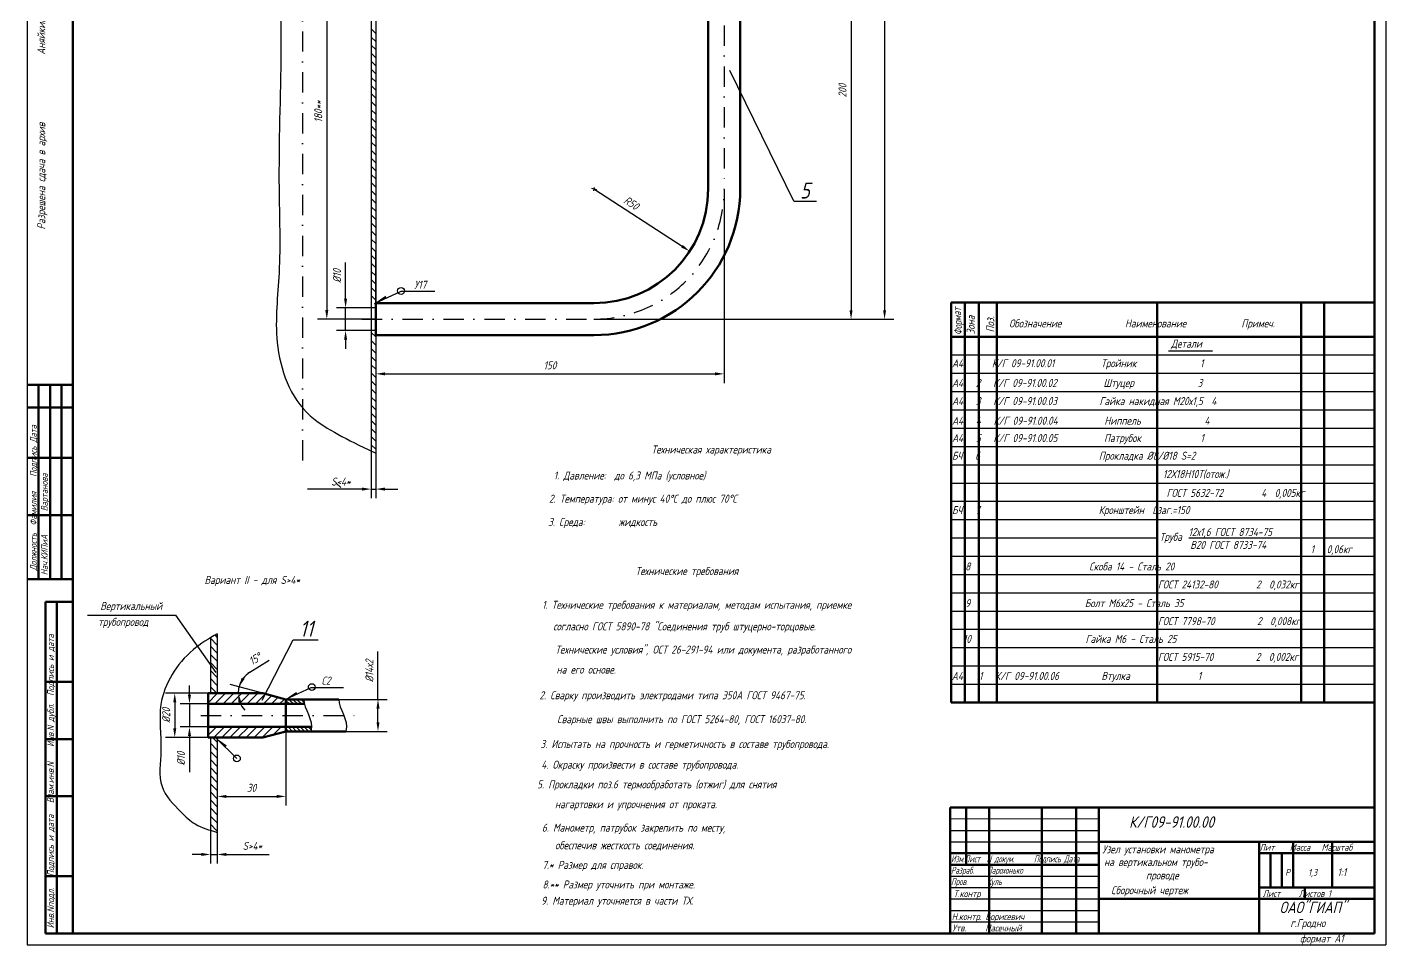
# Model space of a CAD drawing. Header units: inches. Extents: x 0 to 1942, y 0 to 841.
# Drawn here: x 0 to 594, y 0 to 401 of the extents above; entities that cross this region are included whole.
import ezdxf

# ---------------------------------------------------------------- set-up
doc = ezdxf.new("R2010")
doc.units = ezdxf.units.IN
doc.header["$LTSCALE"] = 0.7
doc.header["$MEASUREMENT"] = 0
doc.linetypes.add('DASHDOT', pattern=[25.4, 12.7, -6.35, 0, -6.35])
doc.styles.get("Standard").update_dxf_attribs({"font": 'romand.shx', "width": 0.8, "oblique": 15, "height": 3.5})
doc.dimstyles.get("Standard").update_dxf_attribs({"dimtxt": 3.5, "dimasz": 4, "dimexe": 4, "dimexo": 0, "dimgap": 2, "dimtad": 1, "dimdec": 0, "dimdsep": 46, "dimtxsty": 'Standard', "dimcen": 0.09, "dimadec": 0, "dimazin": 0, "dimtfac": 1, "dimtdec": 0, "dimtmove": 0, "dimatfit": 3, "dimfxl": 0, "dimtolj": 1, "dimtzin": 0, "dimlwd": 25, "dimlwe": 25, "dimarcsym": 0})

# ---------------------------------------------------------------- blocks, each defined once
blk = doc.blocks.new('*D397')
at = {"color": 0, "lineweight": 25}
for p, q in [((139.21, 282.69), (139.21, 298.51)), ((150.39, 278.69), (135.21, 278.69)), ((139.21, 268.69), (139.21, 278.69)), ((150.39, 268.69), (135.21, 268.69)), ((139.21, 264.69), (139.21, 260.69))]:
    blk.add_line(p, q, dxfattribs=at)
for points in [[(138.54, 282.69), (139.87, 282.69), (139.21, 278.69)], [(138.54, 264.69), (139.87, 264.69), (139.21, 268.69)]]:
    blk.add_solid(points, dxfattribs=at)
at = {"layer": 'DEFPOINTS', "color": 0, "lineweight": 25}
for p in [(139.21, 278.69), (150.39, 278.69), (150.39, 268.69)]:
    blk.add_point(p, dxfattribs=at)
at = {"color": 0, "lineweight": 25, "insert": (135.46, 292.6), "char_height": 3.5, "attachment_point": 5, "rotation": 90}
blk.add_mtext('\\A1;%%C10', dxfattribs=at)
blk = doc.blocks.new('*D447')
at = {"color": 0, "lineweight": 25}
for p, q in [((70.96, 109.38), (70.96, 113.38)), ((79.11, 105.38), (66.96, 105.38)), ((70.96, 105.38), (70.96, 95.38)), ((79.11, 95.38), (66.96, 95.38)), ((70.96, 91.38), (70.96, 75.56))]:
    blk.add_line(p, q, dxfattribs=at)
for points in [[(70.29, 109.38), (71.62, 109.38), (70.96, 105.38)], [(70.29, 91.38), (71.62, 91.38), (70.96, 95.38)]]:
    blk.add_solid(points, dxfattribs=at)
at = {"layer": 'DEFPOINTS', "color": 0, "lineweight": 25}
for p in [(79.11, 105.38), (70.96, 95.38), (79.11, 95.38)]:
    blk.add_point(p, dxfattribs=at)
at = {"color": 0, "lineweight": 25, "insert": (67.21, 81.47), "char_height": 3.5, "attachment_point": 5, "rotation": 90}
blk.add_mtext('\\A1;%%C10', dxfattribs=at)
blk = doc.blocks.new('*D448')
at = {"color": 0, "lineweight": 25}
for p, q in [((79.11, 110.05), (60.52, 110.05)), ((64.52, 106.05), (64.52, 94.7)), ((79.11, 90.7), (60.52, 90.7))]:
    blk.add_line(p, q, dxfattribs=at)
for points in [[(63.86, 106.05), (65.19, 106.05), (64.52, 110.05)], [(63.86, 94.7), (65.19, 94.7), (64.52, 90.7)]]:
    blk.add_solid(points, dxfattribs=at)
at = {"layer": 'DEFPOINTS', "color": 0, "lineweight": 25}
for p in [(79.11, 110.05), (64.52, 90.7), (79.11, 90.7)]:
    blk.add_point(p, dxfattribs=at)
at = {"color": 0, "lineweight": 25, "insert": (60.77, 100.38), "char_height": 3.5, "attachment_point": 5, "rotation": 90}
blk.add_mtext('\\A1;%%C20', dxfattribs=at)
blk = doc.blocks.new('*D449')
at = {"color": 0, "lineweight": 25}
for p, q in [((97.39, 119.27), (105.79, 124.46)), ((103.08, 110.05), (88.75, 113.89))]:
    blk.add_line(p, q, dxfattribs=at)
for start, end in [(121.66195, 165), (122.44358, 143.72179), (165, 180), (201.27821, 222.55642)]:
    blk.add_arc((103.08, 110.05), 10.83, start, end, dxfattribs=at)
for points in [[(94.95, 116.18), (93.74, 116.75), (92.61, 112.86)], [(92.33, 106), (93.64, 106.25), (92.24, 110.05)]]:
    blk.add_solid(points, dxfattribs=at)
at = {"layer": 'DEFPOINTS', "color": 0, "lineweight": 25}
for p in [(79.11, 110.05), (92.29, 111), (103.08, 110.05), (103.08, 110.05), (113.08, 107.37)]:
    blk.add_point(p, dxfattribs=at)
at = {"color": 0, "lineweight": 25, "insert": (99.62, 125.06), "char_height": 3.5, "attachment_point": 5, "rotation": 31.66195}
blk.add_mtext('\\A1;15°', dxfattribs=at)
blk = doc.blocks.new('*D450')
at = {"color": 0, "lineweight": 25}
for p, q in [((153.37, 107.38), (153.37, 128.27)), ((136.26, 107.38), (157.37, 107.38)), ((153.37, 97.38), (153.37, 103.38)), ((139.32, 93.38), (157.37, 93.38))]:
    blk.add_line(p, q, dxfattribs=at)
for points in [[(152.71, 103.38), (154.04, 103.38), (153.37, 107.38)], [(152.71, 97.38), (154.04, 97.38), (153.37, 93.38)]]:
    blk.add_solid(points, dxfattribs=at)
at = {"layer": 'DEFPOINTS', "color": 0, "lineweight": 25}
for p in [(136.26, 107.38), (153.37, 107.38), (139.32, 93.38)]:
    blk.add_point(p, dxfattribs=at)
at = {"color": 0, "lineweight": 25, "insert": (149.62, 119.83), "char_height": 3.5, "attachment_point": 5, "rotation": 90}
blk.add_mtext('\\A1;%%C14х2', dxfattribs=at)
blk = doc.blocks.new('*D451')
at = {"color": 0, "lineweight": 25}
for p, q in [((83.11, 89.93), (83.11, 60.92)), ((113.08, 93.38), (113.08, 60.92)), ((87.11, 64.92), (109.08, 64.92))]:
    blk.add_line(p, q, dxfattribs=at)
for points in [[(87.11, 65.58), (87.11, 64.25), (83.11, 64.92)], [(109.08, 65.58), (109.08, 64.25), (113.08, 64.92)]]:
    blk.add_solid(points, dxfattribs=at)
at = {"layer": 'DEFPOINTS', "color": 0, "lineweight": 25}
for p in [(83.11, 89.93), (113.08, 93.38), (113.08, 64.92)]:
    blk.add_point(p, dxfattribs=at)
at = {"color": 0, "lineweight": 25, "insert": (98.09, 68.67), "char_height": 3.5, "attachment_point": 5}
blk.add_mtext('\\A1;30', dxfattribs=at)
blk = doc.blocks.new('*D452')
at = {"color": 0, "lineweight": 25}
for p, q in [((80.11, 50.11), (80.11, 35.53)), ((83.11, 49.2), (83.11, 35.53)), ((76.11, 39.53), (72.11, 39.53)), ((80.11, 39.53), (83.11, 39.53)), ((87.11, 39.53), (105.82, 39.53))]:
    blk.add_line(p, q, dxfattribs=at)
for points in [[(76.11, 40.2), (76.11, 38.87), (80.11, 39.53)], [(87.11, 40.2), (87.11, 38.87), (83.11, 39.53)]]:
    blk.add_solid(points, dxfattribs=at)
at = {"layer": 'DEFPOINTS', "color": 0, "lineweight": 25}
for p in [(80.11, 50.11), (83.11, 49.2), (83.11, 39.53)]:
    blk.add_point(p, dxfattribs=at)
at = {"color": 0, "lineweight": 25, "insert": (98.46, 43.28), "char_height": 3.5, "attachment_point": 5}
blk.add_mtext('\\A1;S>4*', dxfattribs=at)
blk = doc.blocks.new('*D454')
at = {"color": 0, "lineweight": 25}
for p, q in [((155.11, 455.33), (127, 455.33)), ((131, 451.33), (131, 277.69)), ((152.39, 273.69), (127, 273.69))]:
    blk.add_line(p, q, dxfattribs=at)
for points in [[(130.33, 451.33), (131.66, 451.33), (131, 455.33)], [(130.33, 277.69), (131.66, 277.69), (131, 273.69)]]:
    blk.add_solid(points, dxfattribs=at)
at = {"layer": 'DEFPOINTS', "color": 0, "lineweight": 25}
for p in [(155.11, 455.33), (131, 273.69), (152.39, 273.69)]:
    blk.add_point(p, dxfattribs=at)
at = {"color": 0, "lineweight": 25, "insert": (127.25, 364.51), "char_height": 3.5, "attachment_point": 5, "rotation": 90}
blk.add_mtext('\\A1;180**', dxfattribs=at)

msp = doc.modelspace()

# ---------------------------------------------------------------- hatches: boundary and pattern name
at = {"lineweight": 25}
h = msp.add_hatch(dxfattribs=at)
h.set_pattern_fill('ANSI31', color=256, scale=20, angle=90, style=0)
h.set_pattern_definition([(135, (-2904.4334, -2304.8576), (-1.767767, -1.767767), [])])
edge = h.paths.add_edge_path()
edge.add_spline(control_points=[(80.11, 50.11), (81.1, 49.81), (82.11, 49.51), (83.11, 49.2)], knot_values=[108.433333, 108.433333, 108.433333, 108.433333, 111.526243, 111.526243, 111.526243, 111.526243], degree=3, periodic=0)
edge.add_line((83.11, 49.2), (83.11, 90.7))
edge.add_line((83.11, 90.7), (80.11, 90.7))
edge.add_line((80.11, 90.7), (80.11, 50.11))
edge = h.paths.add_edge_path()
edge.add_spline(control_points=[(83.11, 136.03), (82.1, 135.47), (81.1, 134.89), (80.11, 134.3)], knot_values=[2.852577, 2.852577, 2.852577, 2.852577, 6.319113, 6.319113, 6.319113, 6.319113], degree=3, periodic=0)
edge.add_line((80.11, 134.3), (80.11, 110.05))
edge.add_line((80.11, 110.05), (83.11, 110.05))
edge.add_line((83.11, 110.05), (83.11, 136.03))
h = msp.add_hatch(dxfattribs=at)
h.set_pattern_fill('ANSI31', color=256, scale=20, style=0)
h.set_pattern_definition([(45, (-2904.4334, -2304.8576), (-1.767767, 1.767767), [])])
h.paths.add_polyline_path([(103.08, 110.05), (83.37, 110.05), (82.85, 109.81), (83.11, 109.96), (83.11, 110.05), (79.11, 110.05), (79.11, 105.38), (113.08, 105.38), (113.08, 107.37)])
h.paths.add_polyline_path([(113.08, 95.38), (79.11, 95.38), (79.11, 90.7), (103.08, 90.7), (113.08, 93.38)])

# ---------------------------------------------------------------- linework, layer by layer
for p, q in [((0, 841), (0, 0)), ((594, 841), (594, 0)), ((151.78, 280.59), (163.44, 285.98)), ((163.44, 285.98), (178.21, 285.98)), ((112.74, 107.3), (124.21, 112.59)), ((124.21, 112.59), (138.32, 112.59)), ((82.46, 90.57), (91.6, 81.54)), ((0, 0), (594, 0))]:
    msp.add_line(p, q)
at = {"lineweight": 50}
for p, q in [((20, 836), (20, 5)), ((589, 836), (589, 5)), ((297.74, 445.33), (297.74, 383.69)), ((311.74, 445.33), (311.74, 330.69)), ((297.74, 383.69), (297.74, 330.69)), ((311.74, 383.69), (311.74, 330.69)), ((152.39, 280.69), (247.74, 280.69)), ((404, 281.02), (404, 106.02)), ((404, 281.02), (589, 281.02)), ((410, 281.02), (410, 106.02)), ((416, 281.02), (416, 106.02)), ((424, 281.02), (424, 106.02)), ((494, 281.02), (494, 106.02)), ((557, 281.02), (557, 106.02)), ((567, 281.02), (567, 106.02)), ((152.39, 266.69), (247.74, 266.69)), ((404, 266.02), (589, 266.02)), ((0, 245.02), (20, 245.02)), ((5, 245.02), (5, 160.02)), ((10, 245.02), (10, 160.02)), ((15, 245.02), (15, 160.02)), ((0, 235.02), (20, 235.02)), ((0, 213.02), (20, 213.02)), ((0, 188.02), (20, 188.02)), ((0, 160.02), (20, 160.02)), ((8, 150.02), (8, 5)), ((8, 150.02), (20, 150.02)), ((13, 150.02), (13, 5)), ((8, 115.02), (20, 115.02)), ((79.11, 110.05), (79.11, 90.7)), ((103.08, 110.05), (79.11, 110.05)), ((113.08, 107.37), (103.08, 110.05)), ((113.08, 107.38), (136.26, 107.38)), ((79.11, 105.38), (121.2, 105.38)), ((404, 106.02), (589, 106.02)), ((79.11, 95.38), (124.29, 95.38)), ((8, 90.02), (20, 90.02)), ((103.08, 90.7), (79.11, 90.7)), ((113.08, 93.38), (103.08, 90.7)), ((113.08, 93.38), (139.32, 93.38)), ((8, 65.02), (20, 65.02)), ((403.56, 60.07), (589, 60.07)), ((403.59, 60.07), (403.59, 5)), ((410.56, 60.07), (410.56, 35.07)), ((420.56, 60.07), (420.56, 5.07)), ((443.56, 60.07), (443.56, 5.07)), ((458.56, 60.07), (458.56, 5.07)), ((468.56, 60.07), (468.56, 5.07)), ((468.56, 45.07), (589, 45.07)), ((538.56, 45.07), (538.56, 5.07)), ((553.56, 45.07), (553.56, 25.07)), ((570.56, 45.07), (570.56, 25.07)), ((403.56, 40.07), (468.56, 40.07)), ((538.56, 40.07), (589, 40.07)), ((543.56, 40.07), (543.56, 25.07)), ((548.56, 40.07), (548.56, 25.07)), ((8, 30.02), (20, 30.02)), ((403.56, 35.07), (468.56, 35.07)), ((538.56, 25.07), (588.56, 25.07)), ((558.56, 25.07), (558.56, 20.07)), ((468.56, 20.07), (589, 20.07)), ((8, 5), (589, 5))]:
    msp.add_line(p, q, dxfattribs=at)
at = {"linetype": 'DASHDOT'}
for p, q in [((304.74, 777.62), (304.74, 330.69)), ((120.39, 596.27), (120.39, 210.6)), ((146.24, 273.69), (247.74, 273.69)), ((75.9, 100.38), (144.6, 100.38))]:
    msp.add_line(p, q, dxfattribs=at)
at = {"linetype": 'Continuous'}
for p, q in [((152.39, 654.85), (152.39, 280.69)), ((150.39, 648.3), (150.39, 216.05)), ((152.39, 266.69), (152.39, 215.1))]:
    msp.add_line(p, q, dxfattribs=at)
at = {"lineweight": 25}
for p, q in [((374.86, 612.34), (374.86, 277.62)), ((360.19, 469.69), (360.19, 277.62)), ((152.39, 398.65), (150.39, 400.65)), ((152.39, 395.11), (150.39, 397.11)), ((152.39, 391.58), (150.39, 393.58)), ((152.39, 388.04), (150.39, 390.04)), ((152.39, 384.51), (150.39, 386.51)), ((152.39, 380.97), (150.39, 382.97)), ((335.2, 325.28), (307.14, 382.42)), ((152.39, 377.44), (150.39, 379.44)), ((152.39, 373.9), (150.39, 375.9)), ((152.39, 370.37), (150.39, 372.37)), ((152.39, 366.83), (150.39, 368.83)), ((152.39, 363.29), (150.39, 365.29)), ((152.39, 359.76), (150.39, 361.76)), ((152.39, 356.22), (150.39, 358.22)), ((152.39, 352.69), (150.39, 354.69)), ((152.39, 349.15), (150.39, 351.15)), ((152.39, 345.62), (150.39, 347.62)), ((152.39, 342.08), (150.39, 344.08)), ((152.39, 338.55), (150.39, 340.55)), ((152.39, 335.01), (150.39, 337.01)), ((152.39, 331.48), (150.39, 333.48)), ((152.39, 327.94), (150.39, 329.94)), ((246.77, 330.92), (248.85, 330.43)), ((247.89, 331.31), (247.54, 329.85)), ((247.74, 330.69), (286.29, 305.59)), ((304.74, 330.61), (304.74, 245.76)), ((152.39, 324.4), (150.39, 326.4)), ((152.39, 320.87), (150.39, 322.87)), ((335.2, 325.28), (345.07, 325.28)), ((152.39, 317.33), (150.39, 319.33)), ((152.39, 313.8), (150.39, 315.8)), ((152.39, 310.26), (150.39, 312.26)), ((152.39, 306.73), (150.39, 308.73)), ((152.39, 303.19), (150.39, 305.19)), ((152.39, 280.69), (152.39, 303.37)), ((152.39, 299.66), (150.39, 301.66)), ((152.39, 296.12), (150.39, 298.12)), ((152.39, 292.58), (150.39, 294.58)), ((152.39, 289.05), (150.39, 291.05)), ((152.39, 285.51), (150.39, 287.51)), ((152.39, 281.98), (150.39, 283.98)), ((404, 281.02), (589, 281.02)), ((152.39, 278.69), (150.39, 278.69)), ((248.43, 273.62), (364.19, 273.62)), ((276.72, 273.62), (378.86, 273.62)), ((152.39, 268.69), (150.39, 268.69)), ((152.39, 265.91), (150.39, 267.91)), ((152.39, 262.37), (150.39, 264.37)), ((152.39, 266.69), (152.39, 245.76)), ((152.39, 258.84), (150.39, 260.84)), ((152.39, 255.3), (150.39, 257.3)), ((404, 258.02), (589, 258.02)), ((499.01, 259.78), (518.22, 259.78)), ((152.39, 251.77), (150.39, 253.77)), ((152.39, 248.23), (150.39, 250.23)), ((156.39, 249.76), (300.74, 249.76)), ((404, 250.02), (589, 250.02)), ((152.39, 244.69), (150.39, 246.69)), ((152.39, 241.16), (150.39, 243.16)), ((152.39, 237.62), (150.39, 239.62)), ((404, 242.02), (589, 242.02)), ((152.39, 234.09), (150.39, 236.09)), ((152.39, 230.55), (150.39, 232.55)), ((404, 234.02), (589, 234.02)), ((152.39, 227.37), (150.39, 229.37)), ((152.39, 223.83), (150.39, 225.83)), ((404, 226.02), (589, 226.02)), ((152.39, 220.3), (150.39, 222.3)), ((152.39, 216.76), (150.39, 218.76)), ((150.39, 216.05), (150.39, 195.36)), ((152.39, 215.36), (152.39, 195.36)), ((404, 218.02), (589, 218.02)), ((404, 210.02), (589, 210.02)), ((404, 202.02), (589, 202.02)), ((146.39, 199.36), (122.58, 199.36)), ((135.19, 201.79), (137.12, 200.02)), ((150.39, 199.36), (152.39, 199.36)), ((156.39, 199.36), (162.11, 199.36)), ((404, 194.02), (589, 194.02)), ((404, 186.02), (589, 186.02)), ((404, 178.02), (493.43, 178.02)), ((507.86, 178.02), (589, 178.02)), ((404, 170.02), (589, 170.02)), ((404, 162.02), (589, 162.02)), ((404, 154.02), (589, 154.02)), ((26.39, 144.17), (64.91, 144.17)), ((64.91, 144.17), (82.42, 119.16)), ((404, 146.02), (589, 146.02)), ((404, 138.02), (589, 138.02)), ((80.11, 134.3), (80.11, 110.05)), ((83.11, 136.03), (83.11, 110.05)), ((102.69, 106.99), (116.34, 133.35)), ((116.34, 133.35), (127.2, 133.35)), ((404, 130.02), (589, 130.02)), ((404, 122.02), (589, 122.02)), ((404, 114.02), (589, 114.02)), ((114.65, 105.38), (113.08, 106.95)), ((116.42, 105.38), (114.42, 107.38)), ((118.19, 105.38), (116.19, 107.38)), ((119.95, 105.38), (117.95, 107.38)), ((121.06, 106.04), (119.72, 107.38)), ((83.08, 105.38), (81.08, 105.38)), ((83.08, 95.38), (79.11, 95.38)), ((116.04, 93.38), (114.04, 95.38)), ((117.81, 93.38), (115.81, 95.38)), ((119.58, 93.38), (117.58, 95.38)), ((121.35, 93.38), (119.35, 95.38)), ((123.12, 93.38), (121.12, 95.38)), ((124.18, 94.08), (122.88, 95.38)), ((80.11, 90.7), (80.11, 50.11)), ((83.11, 90.7), (83.11, 49.2)), ((114.28, 93.38), (113.08, 94.58)), ((403.56, 50.07), (468.56, 50.07)), ((403.56, 45.07), (468.56, 45.07)), ((403.56, 30.07), (468.56, 30.07)), ((403.56, 25.07), (468.56, 25.07)), ((403.56, 20.07), (468.56, 20.07)), ((403.56, 15.07), (468.56, 15.07)), ((403.56, 10.07), (468.56, 10.07))]:
    msp.add_line(p, q, dxfattribs=at)
at = {"linetype": 'Continuous', "lineweight": 50}
for p, q in [((152.39, 280.69), (152.39, 266.69)), ((113.08, 107.38), (113.08, 93.38))]:
    msp.add_line(p, q, dxfattribs=at)
at = {"lineweight": 15}
msp.add_line((403.56, 55.07), (468.56, 55.07), dxfattribs=at)
for points in [[(151.78, 280.59, 0, 1, 0), (156.91, 283.5, 1, 1, 0)], [(112.74, 107.3, 0, 1, 0), (117.88, 110.21, 1, 1, 0)], [(82.46, 90.57, 0, 1, 0), (86.99, 86.79, 1, 1, 0)]]:
    msp.add_lwpolyline(points, format="xyseb")
for centre in [(163.47, 286.04), (124.44, 112.74), (91.67, 81.53)]:
    msp.add_circle(centre, 1.5)
at = {"lineweight": 50}
for radius in [50, 64]:
    msp.add_arc((247.74, 330.69), radius, 270, 0, dxfattribs=at)
at = {"linetype": 'DASHDOT', "lineweight": 25}
msp.add_arc((247.74, 330.69), 57, 270, 0, dxfattribs=at)
at = {"lineweight": 25}
for points, knots in [([(152.39, 654.85), (146.78, 636.39), (135.32, 599.91), (109.46, 540.22), (111.24, 477.38), (110.82, 425.92), (111.14, 380.13), (109.4, 338.73), (111.19, 296.06), (106.75, 262.19), (116.67, 234.37), (137.33, 222.35), (145.08, 218.57), (152.22, 215.18), (152.39, 215.1)], [12.112659, 12.112659, 12.112659, 12.112659, 70.057864, 126.91747, 204.921539, 254.684611, 281.974035, 342.176642, 379.097629, 409.608145, 444.817237, 459.291905, 477.246496, 477.68738, 477.68738, 477.68738, 477.68738]), ([(83.11, 136.03), (79.42, 133.96), (67.9, 127.03), (55.85, 107.79), (59.63, 86.74), (56.4, 69.04), (65.95, 59.36), (73.71, 51.77), (79.76, 50.25), (83.11, 49.2)], [2.852577, 2.852577, 2.852577, 2.852577, 15.556371, 43.202602, 63.291319, 79.182298, 93.200221, 101.158339, 111.526243, 111.526243, 111.526243, 111.526243])]:
    msp.add_open_spline(points, degree=3, knots=knots, dxfattribs=at)
for points in [[(120.97, 107.38), (120.8, 103.19), (125.41, 98.62), (124.03, 93.38)], [(136.26, 107.38), (136.09, 103.19), (140.7, 98.62), (139.32, 93.38)]]:
    msp.add_open_spline(points, degree=3, dxfattribs=at)
for points in [[(286.65, 306.15), (285.93, 305.03), (289.64, 303.41)], [(359.52, 277.62), (360.86, 277.62), (360.19, 273.62)], [(374.19, 277.62), (375.52, 277.62), (374.86, 273.62)], [(156.39, 250.42), (156.39, 249.09), (152.39, 249.76)], [(300.74, 250.42), (300.74, 249.09), (304.74, 249.76)], [(146.39, 200.03), (146.39, 198.69), (150.39, 199.36)], [(156.39, 200.03), (156.39, 198.69), (152.39, 199.36)]]:
    msp.add_solid(points, dxfattribs=at)
at = {"layer": 'DEFPOINTS', "color": 0, "linetype": 'ByBlock'}
for p in [(293.99, 383.69), (315.49, 383.69)]:
    msp.add_point(p, dxfattribs=at)

# ---------------------------------------------------------------- texts
at = {"lineweight": 25, "oblique": 15, "width": 0.8}
for s, p in [('Зона', (414.25, 267.01)), ('Поз.', (422.81, 267.9))]:
    msp.add_text(s, height=3.5, rotation=90, dxfattribs=at).set_placement(p)
msp.add_text('1:1', height=3.5, dxfattribs=at).set_placement((572.81, 30.04))
at = {"lineweight": 25, "attachment_point": 1}
for s, insert, char_height, width, rotation in [('Разрешена сдача в архив                Аняйкина Н.П.', (4.41, 312.88), 3.5, 273.9552, 90), ('{\\W0.6;Формат}', (405.36, 266.6), 3.5, 24.1201, 93.2058), ('Должность  Фамилия    Подпись Дата', (1.2, 163.67), 3, 85.2134, 90), ('Вартанова', (6.02, 189.66), 3, 62.2383, 90), ('Нач.КИПиА', (6.02, 161.69), 3, 66.6475, 90), ('{\\W0.7; Инв.Nподл.   Подпись и дата   Взам.инв.N    Инв.N дубл.  Подпись и дата}', (8.76, 5.54), 3, 144.2887, 90)]:
    msp.add_mtext(s, dxfattribs=dict(at, insert=insert, char_height=char_height, width=width, rotation=rotation))
at = {"lineweight": 25, "char_height": 3.5, "attachment_point": 5}
for s, insert, rotation in [('\\A1;200', (356.44, 373.66), 90), ('\\A1;R50', (264.15, 324.48), 326.93494)]:
    msp.add_mtext(s, dxfattribs=dict(at, insert=insert, rotation=rotation))
at = {"lineweight": 35, "attachment_point": 1}
for s, insert, char_height, width in [('5', (337.89, 333.46), 7, 25.8231), ('11', (119.16, 141.79), 7, 25.8231), ('К/Г09-91.00.00 ', (481.78, 56.22), 5, 116.2188), ('Узел установки манометра', (470.06, 43.55), 3.5, 67.1383), ('на вертикальном трубо-', (470.82, 37.97), 3.5, 67.3555), ('проводе ', (489.15, 32.14), 3.5, 71.0495), (' Сборочный чертеж', (472.04, 25.63), 3.5, 67.3555), ('ОАО"ГИАП"', (547.55, 18.89), 5, 36.171)]:
    msp.add_mtext(s, dxfattribs=dict(at, insert=insert, char_height=char_height, width=width))
at = {"lineweight": 25, "attachment_point": 1}
for s, insert, char_height, width in [('У17', (169.21, 290.49), 3.5, 15.4142), (' Обозначение               Наименование             Примеч.', (427.45, 273.58), 3.5, 160.8509), ('Детали', (500.11, 264.72), 3.5, 34.5782), ('А4   1   К/Г 09-91.00.01           Тройник               1', (404.35, 256.16), 3.5, 191.907), ('А4   2   К/Г 09-91.00.02           Штуцер               3', (404.35, 247.54), 3.5, 191.907), ('А4   3   К/Г 09-91.00.03          Гайка накидная М20х1,5  4', (404.35, 239.61), 3.5, 191.907), ('А4   4   К/Г 09-91.00.04           Ниппель               4', (404.35, 231.01), 3.5, 191.907), ('А4   5   К/Г 09-91.00.05           Патрубок              1', (404.35, 223.45), 3.5, 191.907), ('Техническая характеристика', (272.95, 218.42), 3.5, 128.6102), ('БЧ   6                            Прокладка %%C8/%%C18 S=2       ', (404.35, 215.7), 3.5, 191.907), ('  12Х18Н10Т(отож.)', (492.83, 207.71), 3.5, 101.7791), ('1. Давление:  до 6,3 МПа (условное)', (230.2, 207.05), 3.5, 144.1261), ('2. Температура: от минус 40%%DС до плюс 70%%DС ', (228.15, 196.91), 3.5, 173.4196), ('    ГОСТ 5632-72         4  0,005кг', (490.72, 199.44), 3.5, 101.7791), ('БЧ   7                            Кронштейн  Lзаг.=150       ', (404.35, 191.95), 3.5, 191.907), ('3. Среда:        жидкость ', (227.78, 186.72), 3.5, 121.0246), ('Труба', (495.08, 180.2), 3.5, 36.5786), ('12х1,6 ГОСТ 8734-75', (507.74, 182.34), 3.5, 73.1572), ('В20 ГОСТ 8733-74', (508.5, 176.7), 3.5, 72.5735), ('1   0,06кг', (561.13, 174.81), 3.5, 33.2304), ('        8                            Скоба 14 - Сталь 20', (395.27, 167.25), 3.5, 194.5554), ('Вариант II - для S>4*', (77.52, 161.36), 3.5, 62.4197), ('Технические требования', (265.98, 165.28), 3.5, 102.7909), ('     ГОСТ 24132-80         2  0,032кг', (485.06, 159.38), 3.5, 105.0633), ('Вертикальный  ', (31.95, 149.95), 3.5, 77.5752), ('1. Технические требования к материалам, методам испытания, приемке ', (225.14, 150.48), 3.5, 177.1895), ('        9                           Болт М6х25 - Сталь 35', (395.27, 151.21), 3.5, 194.5554), ('трубопровод', (31.02, 143.02), 3.5, 77.5752), ('     ГОСТ 7798-70          2  0,008кг', (485.06, 143.34), 3.5, 105.0633), (' согласно ГОСТ 5890-78 "Соединения труб штуцерно-торцовые.', (228.15, 141.06), 3.5, 228.4083), ('Технические условия", ОСТ 26-291-94 или документа, разработанного ', (230.89, 130.9), 3.5, 203.9525), ('        10                           Гайка М6 - Сталь 25', (394.26, 135.57), 3.5, 194.5554), ('     ГОСТ 5915-70          2  0,002кг', (485.06, 127.7), 3.5, 105.0633), (' на его основе.', (229.54, 122.14), 3.5, 167.9096), ('А4   11   К/Г 09-91.00.06          Втулка                1', (404.28, 119.37), 3.5, 191.907), ('С2', (128.68, 117.32), 3.5, 18.5414), (' 2. Сварку производить электродами типа Э50А ГОСТ 9467-75.', (222.11, 110.92), 3.5, 193.0074), ('Сварные швы выполнить по ГОСТ 5264-80, ГОСТ 16037-80.', (231.71, 100.46), 3.5, 152.7503), ('3. Испытать на прочность и герметичность в составе трубопровода.', (224.42, 89.61), 3.5, 200.573), ('4. Окраску произвести в составе трубопровода.', (224.76, 80.57), 3.5, 159.0384), (' 5. Прокладки поз.6 термообработать (отжиг) для снятия ', (221.11, 71.96), 3.5, 184.8861), ('  нагартовки и упрочнения от проката.', (227.01, 63.25), 3.5, 179.2446), ('6. Манометр, патрубок закрепить по месту, ', (225.06, 53), 3.5, 172.3302), (' обеспечив жесткость соединения.', (228.92, 45.29), 3.5, 150.2053), ('{\\W0.7;Лит    Масса   Масштаб}', (538.75, 44.18), 3, 48.3624), ('7.* Размер для справок.', (225.2, 36.7), 3.5, 182.1899), ('{\\W0.6; Изм.Лист  N докум.      Подпись Дата\\P Разраб.    Парохонько\\P Пров.      Куль}', (402.48, 39.12), 3, 75.9719), ('Р', (549.95, 33.2), 3, 4.7355), ('1,3', (560.02, 33.2), 3, 4.7355), ('8.** Размер уточнить при монтаже.', (225.3, 28.15), 3.5, 182.1899), ('{\\W0.7;Т.контр}', (404.99, 23.86), 3, 65.7648), ('Лист     Листов 1', (540.16, 23.94), 3, 49.4707), ('9. Материал уточняется в части ТХ.', (224.71, 21.05), 3.5, 162.0615), ('{\\W0.7; Н.контр. Борисевич}', (402.54, 13.85), 3, 40.546), ('{\\W0.7;Утв.     Пасечный}', (404.48, 8.86), 3, 39.2217), ('г.Гродно', (552.25, 11.25), 3.5, 35.0627), ('формат А1', (556.46, 4.53), 3.5, 32.7454)]:
    msp.add_mtext(s, dxfattribs=dict(at, insert=insert, char_height=char_height, width=width))
at = {"lineweight": 25, "char_height": 3.5, "attachment_point": 5}
for s, insert in [('150', (228.57, 253.51)), (' S<4*', (136.22, 202.63))]:
    msp.add_mtext(s, dxfattribs=dict(at, insert=insert))

# ---------------------------------------------------------------- dimensions: what is measured, and where the dimension line sits
at = {"lineweight": 25}
for base, p1, p2, text, picture, middle in [((131, 273.69), (155.11, 455.33), (152.39, 273.69), '180**', '*D454', (127.25, 364.51)), ((139.21, 278.69), (150.39, 268.69), (150.39, 278.69), '%%C10', '*D397', (135.46, 292.6)), ((153.37, 107.38), (139.32, 93.38), (136.26, 107.38), '%%C14х2', '*D450', (149.62, 119.83)), ((70.96, 95.38), (79.11, 105.38), (79.11, 95.38), '%%C10', '*D447', (67.21, 81.47)), ((64.52, 90.7), (79.11, 110.05), (79.11, 90.7), '%%C20', '*D448', (60.77, 100.38))]:
    dim = msp.add_linear_dim(base=base, p1=p1, p2=p2, angle=90, text=text, dimstyle='Standard', dxfattribs=at)
    dim.commit()
    dim.dimension.update_dxf_attribs({"geometry": picture, "text_midpoint": middle})
dim = msp.add_angular_dim_2l(base=(92.29, 111), line1=((103.08, 110.05), (79.11, 110.05)), line2=((113.08, 107.37), (103.08, 110.05)), dimstyle='Standard', dxfattribs=at)
dim.commit()
dim.dimension.update_dxf_attribs({"geometry": '*D449', "text_midpoint": (99.62, 125.06)})
dim = msp.add_linear_dim(base=(113.08, 64.92), p1=(83.11, 89.93), p2=(113.08, 93.38), dimstyle='Standard', dxfattribs=at)
dim.commit()
dim.dimension.update_dxf_attribs({"geometry": '*D451', "text_midpoint": (98.09, 68.67)})
dim = msp.add_linear_dim(base=(83.11, 39.53), p1=(80.11, 50.11), p2=(83.11, 49.2), text='S>4*', dimstyle='Standard', dxfattribs=at)
dim.commit()
dim.dimension.update_dxf_attribs({"geometry": '*D452', "text_midpoint": (98.46, 43.28)})

doc.saveas('drawing.dxf')
